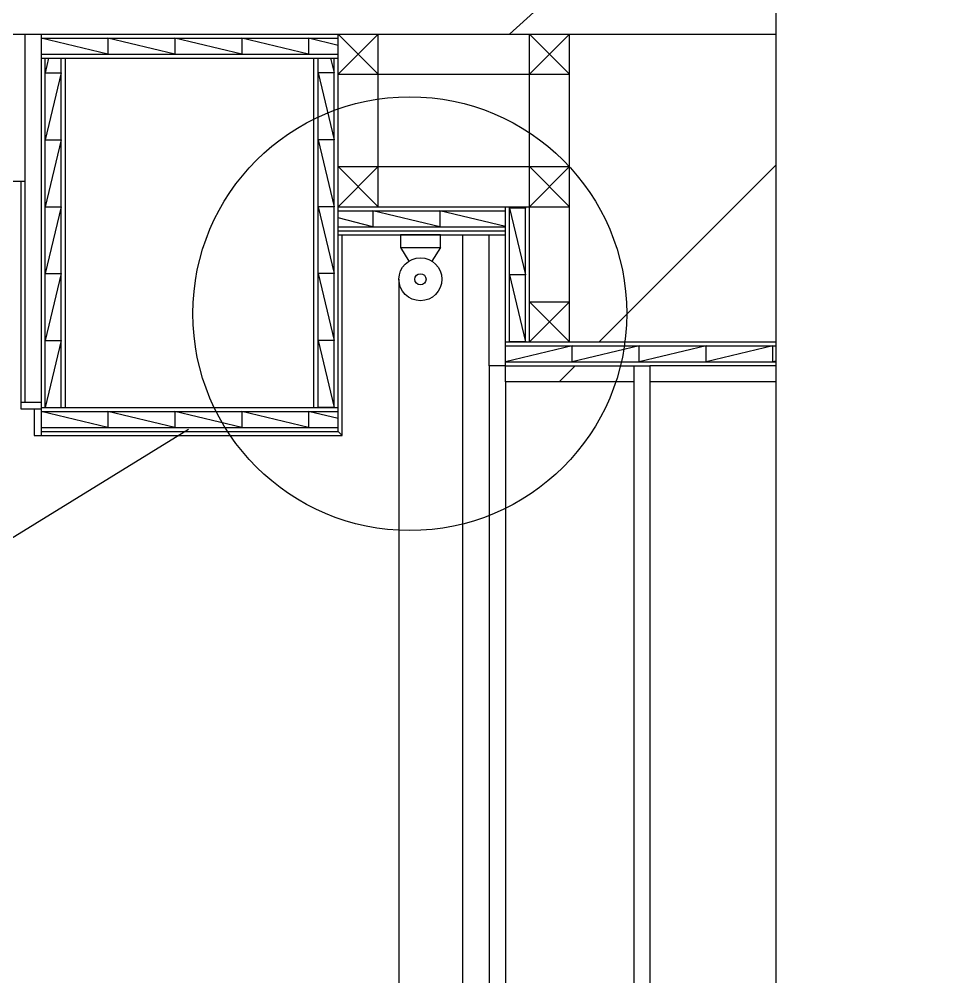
# Model space of a CAD drawing. Header units: metres. Extents: x 103 to 7206, y 244 to 9376.
# Drawn here: x 6333 to 7034, y 3598 to 4314 of the extents above; entities that cross this region are included whole.
import ezdxf

# ---------------------------------------------------------------- set-up
doc = ezdxf.new("R2010")
doc.units = ezdxf.units.M
for name, color, linetype in [('2', 2, 'Continuous'), ('3', 3, 'Continuous'), ('4', 4, 'Continuous'), ('7', 7, 'Continuous'), ('BH', 3, 'Continuous'), ('DIM', 3, 'Continuous')]:
    doc.layers.add(name, color=color, linetype=linetype)
doc.dimstyles.get("Standard").update_dxf_attribs({"dimtxt": 2.5, "dimasz": 2.5, "dimexe": 1.25, "dimexo": 0.625, "dimtad": 1, "dimcen": 2.5, "dimazin": 3, "dimtfac": 1, "dimtmove": 0, "dimatfit": 3})

# ---------------------------------------------------------------- blocks, each defined once
blk = doc.blocks.new('BH1')
at = {"layer": 'BH'}
for p, q in [((3, 0), (3, 100)), ((15, 0), (15, 100))]:
    blk.add_line(p, q, dxfattribs=at)
blk.add_lwpolyline([(15, 100), (3, 50), (15, 50), (3, 0), (15, 0)], dxfattribs=at)

msp = doc.modelspace()

# ---------------------------------------------------------------- hatches: boundary and pattern name
at = {"layer": 'BH'}
h = msp.add_hatch(dxfattribs=at)
h.set_pattern_fill('ANSI31', scale=200)
h.paths.add_polyline_path([(6899, 4302.92), (6744.8, 4302.92), (6744.8, 4072.92), (6899, 4072.92)])
h = msp.add_hatch(dxfattribs=at)
h.set_pattern_fill('ANSI33', scale=40)
h.paths.add_polyline_path([(6696.8, 4054.92), (6696.8, 4152.92), (6684.8, 4152.92), (6684.8, 4054.92)])
h.paths.add_polyline_path([(6792.8, 4042.92), (6792.8, 4054.92), (6696.8, 4054.92), (6696.8, 4042.92)])
h = msp.add_hatch(dxfattribs=at)
h.set_pattern_fill('ANSI33', scale=40)
h.paths.add_polyline_path([(6804.8, 4054.92), (6804.8, 4042.92), (6899, 4042.92), (6899, 4054.92)])

# ---------------------------------------------------------------- linework, layer by layer
at = {"layer": '2'}
for p, q in [((6140.78, 4303.02), (6899, 4303.02)), ((6744.8, 4072.92), (6744.8, 4302.92)), ((6744.8, 4072.92), (6899, 4072.92))]:
    msp.add_line(p, q, dxfattribs=at)
at = {"layer": '3'}
for p, q in [((6601.8, 4273.02), (6571.8, 4303.02)), ((6601.8, 4303.02), (6571.8, 4273.02)), ((6744.8, 4272.92), (6714.8, 4302.92)), ((6744.8, 4302.92), (6714.8, 4272.92)), ((6601.8, 4173.92), (6571.8, 4203.92)), ((6601.8, 4203.92), (6571.8, 4173.92)), ((6744.8, 4173.92), (6714.8, 4203.92)), ((6744.8, 4203.92), (6714.8, 4173.92)), ((6744.8, 4102.92), (6714.8, 4072.92)), ((6744.8, 4072.92), (6714.8, 4102.92)), ((6696.8, 4042.92), (6696.8, 1802.92)), ((6349.8, 4005.92), (6571.8, 4005.92)), ((6571.8, 4005.92), (6574.8, 4002.92))]:
    msp.add_line(p, q, dxfattribs=at)
msp.add_circle((6633.3, 4119.65), 4.21, dxfattribs=at)
at = {"layer": '4'}
for p, q in [((6188.83, 4193.02), (6337.8, 4193.02)), ((6571.8, 4152.92), (6696.8, 4152.92)), ((6899, 4042.92), (6804.8, 4042.92))]:
    msp.add_line(p, q, dxfattribs=at)
for points in [[(6334.8, 4193.02), (6334.8, 4022.92), (6344.8, 4022.92), (6344.8, 4002.92), (6574.8, 4002.92), (6574.8, 4152.92)], [(6792.8, 4042.92), (6696.8, 4042.92), (6696.8, 4054.92), (6684.8, 4054.92), (6684.8, 4152.92)]]:
    msp.add_lwpolyline(points, dxfattribs=at)
at = {"layer": '7'}
for p, q in [((6337.8, 4302.92), (6337.8, 4027.92)), ((6349.8, 4302.92), (6349.8, 4027.92)), ((6571.8, 4005.92), (6571.8, 4303.02)), ((6601.8, 4173.92), (6601.8, 4303.02)), ((6714.8, 4072.92), (6714.8, 4302.92)), ((6349.8, 4284.92), (6571.8, 4284.92)), ((6367.8, 4284.92), (6367.8, 4023.92)), ((6553.8, 4023.92), (6553.8, 4284.92)), ((6571.8, 4273.02), (6744.8, 4273.02)), ((6571.8, 4203.92), (6744.8, 4203.92)), ((6571.8, 4173.92), (6744.8, 4173.92)), ((6696.8, 4054.92), (6696.8, 4173.92)), ((6571.8, 4155.92), (6696.8, 4155.92)), ((6664.8, 4152.92), (6664.8, 1752.92)), ((6618.45, 4143.36), (6624.79, 4133.23)), ((6648.45, 4143.36), (6641.93, 4133.15)), ((6617.27, 4119.65), (6617.27, 1818.58)), ((6714.8, 4102.92), (6744.8, 4102.92)), ((6696.8, 4072.92), (6744.8, 4072.92)), ((6684.8, 4054.92), (6684.8, 1790.92)), ((6696.8, 4054.92), (6792.8, 4054.92)), ((6792.8, 4054.92), (6792.8, 1749.92)), ((6792.8, 4054.92), (6804.8, 4054.92)), ((6804.8, 4054.92), (6804.8, 1749.92)), ((6899, 4054.92), (6804.8, 4054.92)), ((6334.8, 4027.92), (6349.8, 4027.92)), ((6349.8, 4023.92), (6571.8, 4023.92)), ((6344.8, 4022.92), (6349.8, 4022.92))]:
    msp.add_line(p, q, dxfattribs=at)
msp.add_lwpolyline([(6618.45, 4143.36), (6648.45, 4143.36), (6648.45, 4152.92), (6618.45, 4152.92)], close=True, dxfattribs=at)
msp.add_lwpolyline([(6349.8, 4027.92), (6349.8, 4002.92)], dxfattribs=at)
msp.add_circle((6633.3, 4119.65), 16.03, dxfattribs=at)
at = {"layer": 'BH'}
for p, q in [((6549.8, 4299.92), (6571.8, 4299.92)), ((6352.8, 4223.92), (6352.8, 4284.92)), ((6364.8, 4223.92), (6364.8, 4284.92)), ((6549.8, 4287.92), (6571.8, 4287.92)), ((6556.8, 4223.92), (6556.8, 4284.92)), ((6568.8, 4223.92), (6568.8, 4284.92)), ((6699.8, 4172.92), (6699.8, 4173.92)), ((6711.8, 4172.92), (6711.8, 4173.92)), ((6571.8, 4170.92), (6597.8, 4170.92)), ((6597.8, 4170.92), (6696.8, 4170.92)), ((6571.8, 4158.92), (6597.8, 4158.92)), ((6597.8, 4158.92), (6696.8, 4158.92)), ((6896.8, 4069.92), (6899, 4069.92)), ((6896.8, 4057.92), (6899, 4057.92)), ((6549.8, 4020.92), (6571.8, 4020.92)), ((6549.8, 4008.92), (6571.8, 4008.92))]:
    msp.add_line(p, q, dxfattribs=at)
for points in [[(6571.8, 4294.42), (6549.8, 4299.92), (6549.8, 4287.92)], [(6355.44, 4284.92), (6352.8, 4273.92), (6364.8, 4273.92), (6352.8, 4223.92), (6364.8, 4223.92)], [(6566.16, 4284.92), (6568.8, 4273.92), (6556.8, 4273.92), (6568.8, 4223.92), (6556.8, 4223.92)], [(6711.56, 4173.92), (6711.8, 4172.92), (6699.8, 4172.92)], [(6696.8, 4159.16), (6647.8, 4170.92), (6647.8, 4158.92), (6597.8, 4170.92), (6597.8, 4158.92)], [(6597.8, 4158.92), (6571.8, 4165.64)], [(6899, 4058.45), (6896.8, 4057.92), (6896.8, 4069.92)], [(6571.8, 4015.64), (6549.8, 4020.92), (6549.8, 4008.92)]]:
    msp.add_lwpolyline(points, dxfattribs=at)
at = {"layer": 'DIM'}
msp.add_lwpolyline([(6699.8, 4302.92, 0.32), (6938.67, 5295.02, -0.18), (7034.21, 6944.7, -0.28)], format="xyb", dxfattribs=at)
msp.add_lwpolyline([(6899, 4598.66), (6899, 2817.09), (6987.21, 2817.09), (6810.79, 2706.28), (6899, 2706.28), (6899, 641.48)], dxfattribs=at)
msp.add_circle((6625.42, 4093.97), 162.12, dxfattribs=at)

# ---------------------------------------------------------------- block references
at = {"layer": '3', "rotation": 270}
for p in [(6349.8, 4302.92), (6449.8, 4302.92), (6349.8, 4023.92), (6449.8, 4023.92)]:
    msp.add_blockref('BH1', p, dxfattribs=at)
at = {"layer": '3'}
for p in [(6349.8, 4123.92), (6349.8, 4023.92)]:
    msp.add_blockref('BH1', p, dxfattribs=at)
at = {"layer": '3', "xscale": -1}
for p in [(6571.8, 4123.92), (6714.8, 4072.92), (6571.8, 4023.92)]:
    msp.add_blockref('BH1', p, dxfattribs=at)
at = {"layer": '3', "xscale": -1, "rotation": 270}
for p in [(6696.8, 4054.92), (6796.8, 4054.92)]:
    msp.add_blockref('BH1', p, dxfattribs=at)

# ---------------------------------------------------------------- leaders
at = {"layer": 'DIM'}
msp.add_leader([(6460.14, 4007.44), (5709.53, 3545.53)], dimstyle='Standard', dxfattribs=at)

doc.saveas('drawing.dxf')
